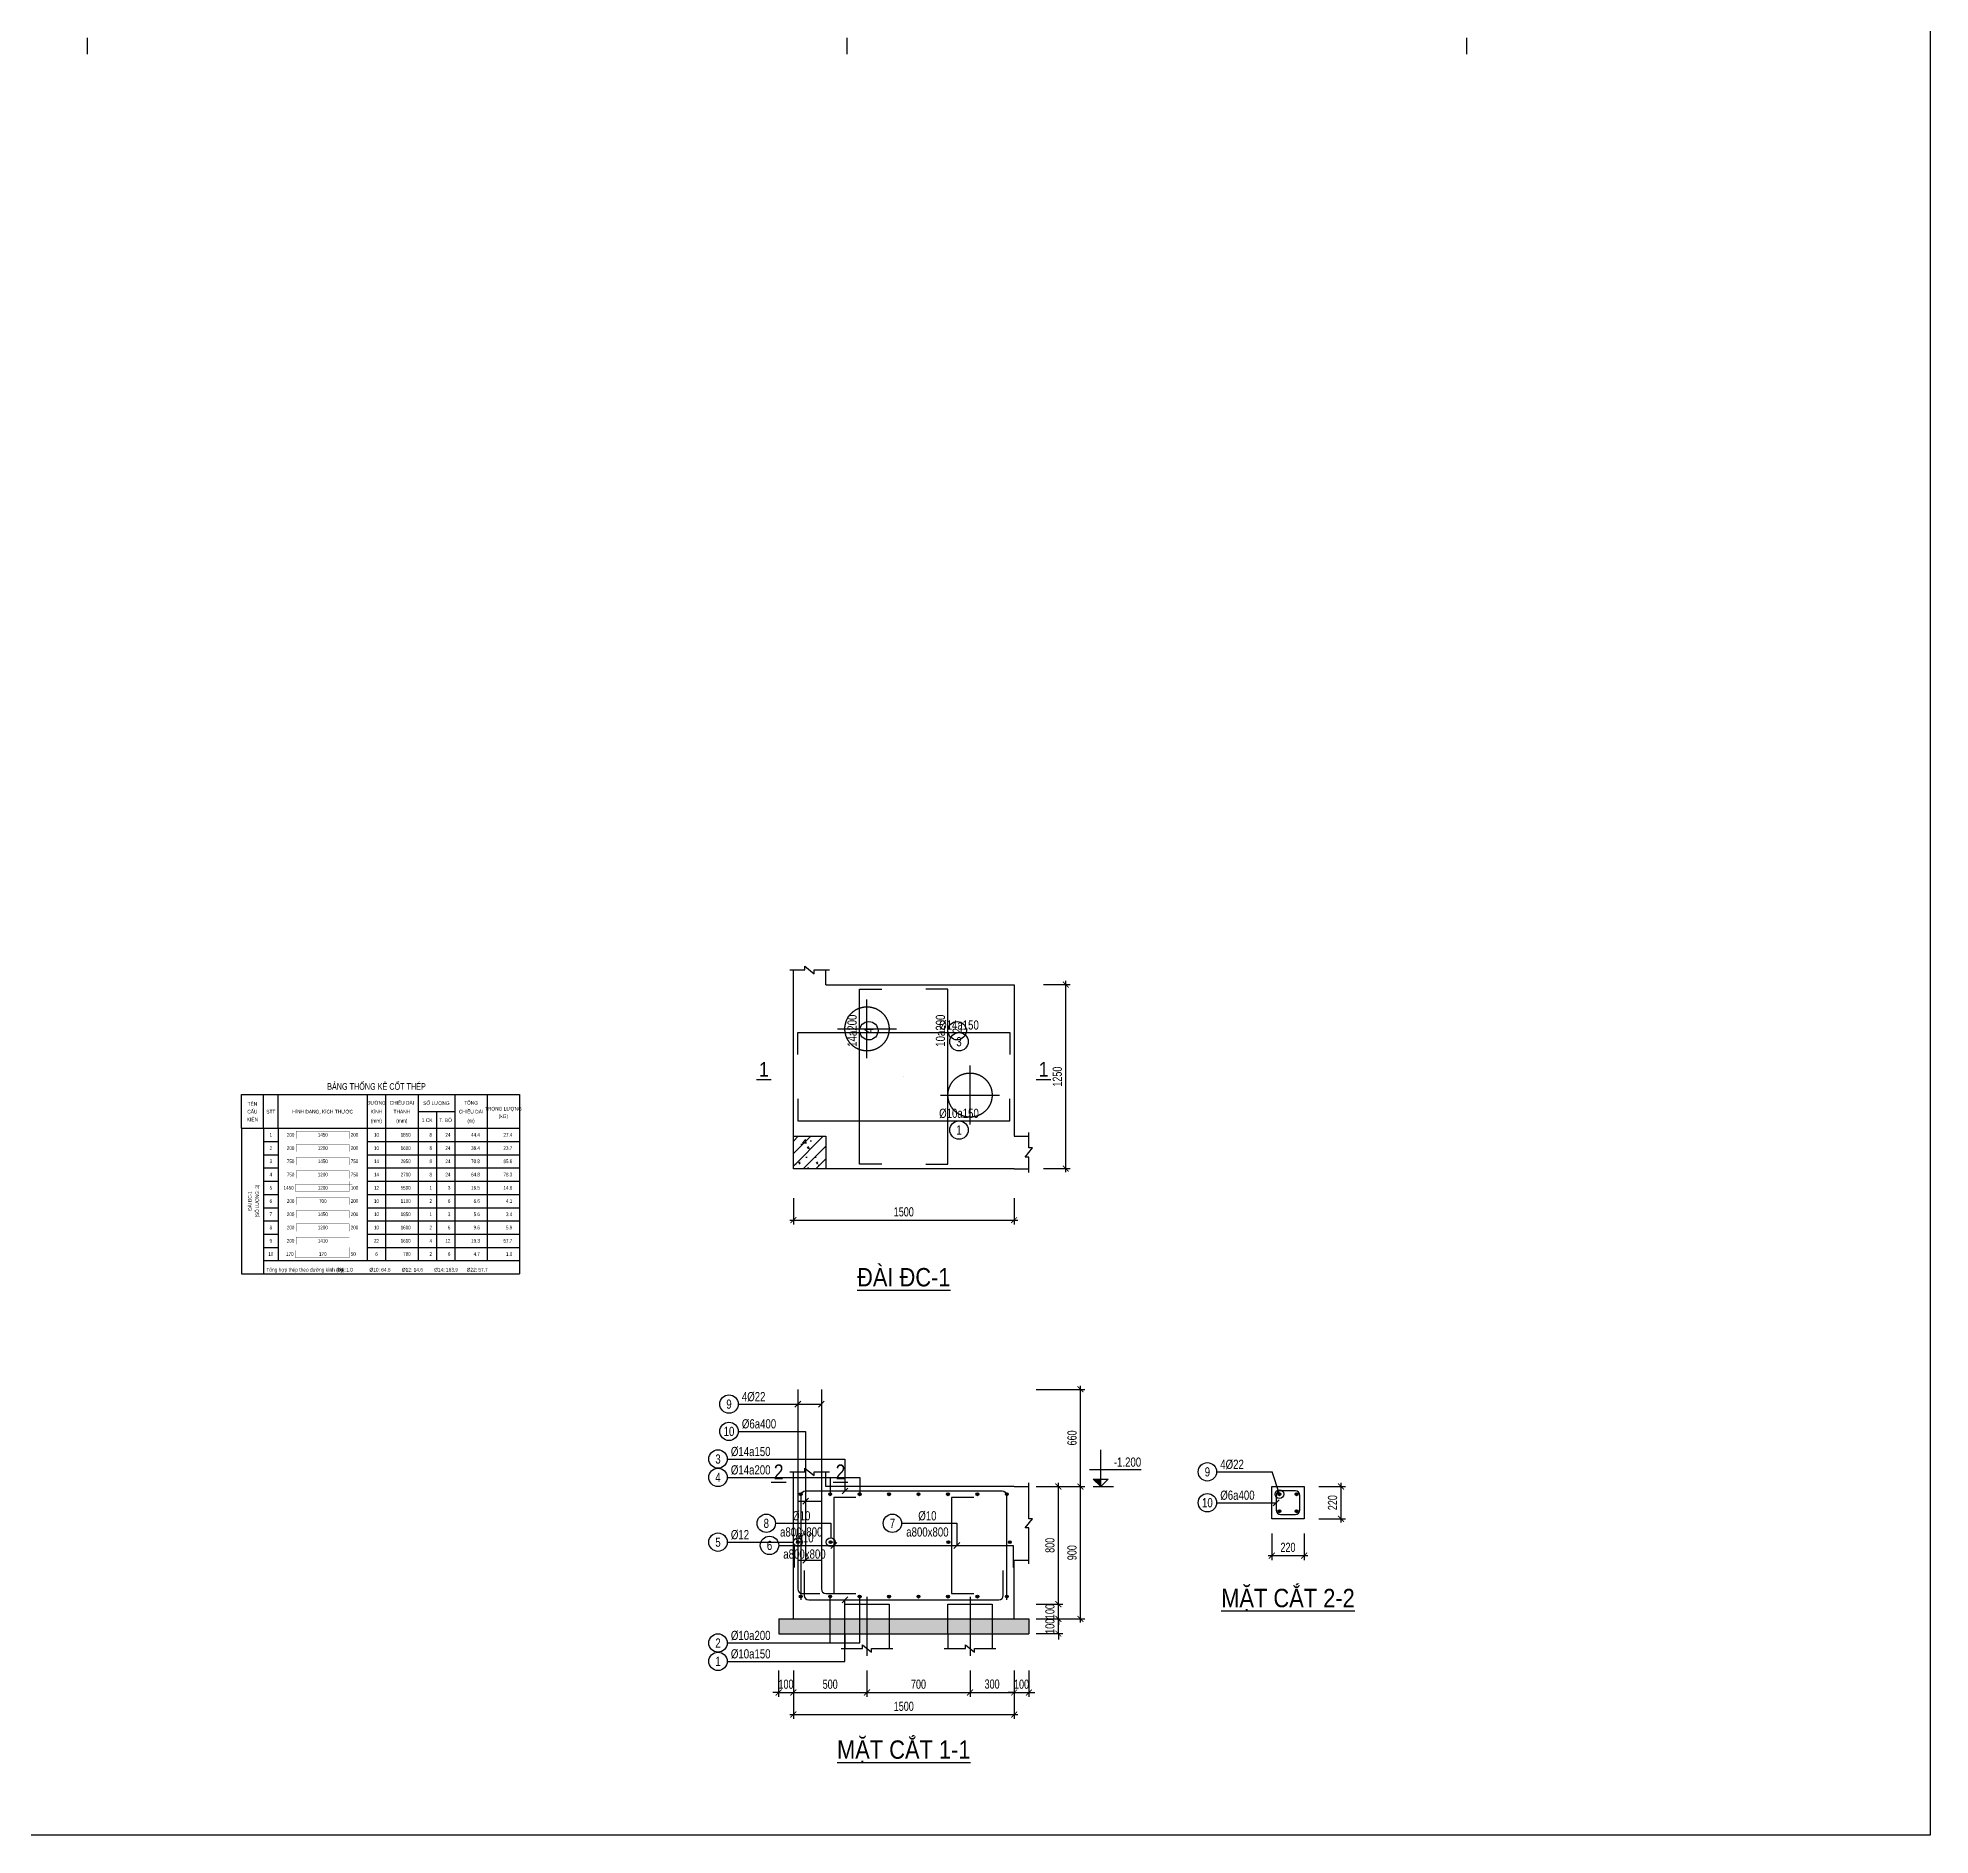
# Model space of a CAD drawing. Header units: inches. Extents: x 442278 to 842836, y -356313 to 59457.
# Drawn here: x 703473 to 716329, y -10461 to 1752 of the extents above; entities that cross this region are included whole.
import ezdxf
from ezdxf.enums import TextEntityAlignment as Align

# ---------------------------------------------------------------- set-up
doc = ezdxf.new("R2010")
doc.units = ezdxf.units.IN
doc.header["$LTSCALE"] = 250
doc.header["$MEASUREMENT"] = 0
doc.linetypes.add('CENTER', pattern=[50.8, 31.75, -6.35, 6.35, -6.35])
doc.linetypes.add('HIDDEN', pattern=[9.525, 6.35, -3.175])
for name, color, linetype in [('LA.BT', 7, 'Continuous'), ('LA.DIM', 251, 'Continuous'), ('LA.DUT', 251, 'HIDDEN'), ('LA.KHAC', 252, 'Continuous'), ('LA.TC', 3, 'Continuous'), ('LA.TD', 30, 'Continuous'), ('LA.TEXT', 60, 'Continuous'), ('LA.TRUC', 251, 'CENTER'), ('XDIT-MANH', 252, 'Continuous')]:
    doc.layers.add(name, color=color, linetype=linetype)
doc.styles.add('S.BTEXT', font='arial.ttf', dxfattribs={"width": 0.75})
doc.styles.add('S.STEXT', font='arial.ttf', dxfattribs={"width": 0.7})
doc.dimstyles.new('S.DIM25', dxfattribs={"dimtxt": 62.5, "dimasz": 40, "dimexe": 30, "dimexo": 0, "dimgap": 25, "dimtad": 1, "dimdec": 0, "dimzin": 13, "dimdsep": 46, "dimtxsty": 'S.STEXT', "dimblk": 'ARCHTICK', "dimcen": 0, "dimdle": 25, "dimclrd": 251, "dimclre": 251, "dimclrt": 60, "dimadec": 0, "dimazin": 0, "dimtfac": 1, "dimtdec": 0, "dimtix": 1, "dimtmove": 2, "dimatfit": 3, "dimfxl": 1, "dimtolj": 1, "dimtzin": 13, "dimarcsym": 0})

# ---------------------------------------------------------------- blocks, each defined once
blk = doc.blocks.new('TIEUDE.BTKD')
at = {"layer": 'LA.BT'}
for p, q in [((0, -350), (0, -120)), ((0, -120), (1890, -120)), ((150, -350), (150, -120)), ((250, -350), (250, -120)), ((855, -120), (855, -350)), ((980, -120), (980, -350)), ((1200, -120), (1200, -350)), ((1450, -120), (1450, -350)), ((1670, -120), (1670, -350)), ((1890, -120), (1890, -350)), ((1200, -236), (1450, -236)), ((1325, -236), (1325, -350)), ((0, -350), (1890, -350))]:
    blk.add_line(p, q, dxfattribs=at)
at = {"layer": 'LA.TEXT', "style": 'S.BTEXT', "width": 0.75}
blk.add_text('BẢNG THỐNG KÊ CỐT THÉP', height=45, dxfattribs=at).set_placement((918, -60), align=Align.MIDDLE)
for s, p in [('TÊN', (75, -197)), ('CẤU', (75, -250)), ('STT', (200, -250)), ('HÌNH DẠNG, KÍCH THƯỚC', (552, -250)), ('ĐƯỜNG', (917, -190)), ('KÍNH', (917, -250)), ('CHIỀU DÀI', (1090, -190)), ('THANH', (1090, -250)), ('SỐ LƯỢNG', (1325, -192)), ('CHIỀU DÀI', (1560, -250)), ('TỔNG', (1560, -190)), ('TRỌNG LƯỢNG', (1780, -230)), ('(kG)', (1780, -281)), ('KIỆN', (75, -303)), ('(mm)', (917, -312)), ('(mm)', (1090, -312)), ('1 CK', (1262, -308)), ('T. BỘ', (1387, -308)), ('(m)', (1560, -312))]:
    blk.add_text(s, height=25, dxfattribs=at).set_placement(p, align=Align.CENTER)
blk = doc.blocks.new('TH.9')
at = {"layer": 'LA.TC', "const_width": 2}
blk.add_lwpolyline([(583, 20), (583, 70), (222, 70), (222, 20)], dxfattribs=at)
at = {"layer": 'LA.TEXT', "style": 'S.STEXT', "width": 0.7}
for tag, p in [('SH', (50, 45)), ('L2', (403, 45)), ('DK', (768, 45))]:
    blk.add_attdef(tag, text='', height=25, dxfattribs=at).set_placement(p, align=Align.MIDDLE)
for tag, p in [('L1', (210, 45)), ('DAI', (1000, 45)), ('SL1', (1145, 45)), ('SLA', (1270, 45)), ('DT', (1470, 45)), ('TL', (1690, 45))]:
    blk.add_attdef(tag, text='', height=25, dxfattribs=at).set_placement(p, align=Align.MIDDLE_RIGHT)
blk.add_attdef('L3', text='', height=25, dxfattribs=at).set_placement((593, 45), align=Align.MIDDLE_LEFT)
blk = doc.blocks.new('TH.14')
at = {"layer": 'LA.TC', "const_width": 2}
blk.add_lwpolyline([(583, 90), (583, 20), (218, 20), (218, 70), (603, 70)], dxfattribs=at)
at = {"layer": 'LA.TEXT', "style": 'S.STEXT', "width": 0.7}
for tag, p in [('SH', (50, 45)), ('L2', (403, 45)), ('DK', (768, 45))]:
    blk.add_attdef(tag, text='', height=25, dxfattribs=at).set_placement(p, align=Align.MIDDLE)
for tag, p in [('L1', (205, 45)), ('DAI', (1000, 45)), ('SL1', (1145, 45)), ('SLA', (1270, 45)), ('DT', (1470, 45)), ('TL', (1690, 45))]:
    blk.add_attdef(tag, text='', height=25, dxfattribs=at).set_placement(p, align=Align.MIDDLE_RIGHT)
blk.add_attdef('M', text='', height=25, dxfattribs=at).set_placement((593, 45), align=Align.MIDDLE_LEFT)
blk = doc.blocks.new('TH.6')
at = {"layer": 'LA.TC', "const_width": 2}
blk.add_lwpolyline([(583, 70), (222, 70), (222, 20)], dxfattribs=at)
at = {"layer": 'LA.TEXT', "style": 'S.STEXT', "width": 0.7}
for tag, p in [('SH', (50, 45)), ('L2', (403, 45)), ('DK', (768, 45))]:
    blk.add_attdef(tag, text='', height=25, dxfattribs=at).set_placement(p, align=Align.MIDDLE)
for tag, p in [('L1', (210, 45)), ('DAI', (1000, 45)), ('SL1', (1145, 45)), ('SLA', (1270, 45)), ('DT', (1470, 45)), ('TL', (1690, 45))]:
    blk.add_attdef(tag, text='', height=25, dxfattribs=at).set_placement(p, align=Align.MIDDLE_RIGHT)
blk = doc.blocks.new('_ArchTick')
at = {"color": 0, "linetype": 'ByBlock', "const_width": 0.15}
blk.add_lwpolyline([(-0.5, -0.5), (0.5, 0.5)], dxfattribs=at)
blk = doc.blocks.new('*D1149')
at = {"layer": 'DEFPOINTS', "color": 0, "transparency": 16777216}
for p in [(708606, -6132), (710106, -6132), (710106, -6282)]:
    blk.add_point(p, dxfattribs=at)
at = {"layer": 'LA.DIM', "color": 251, "lineweight": -2, "transparency": 16777216}
for p, q in [((708606, -6132), (708606, -6312)), ((710106, -6132), (710106, -6312)), ((708581, -6282), (710131, -6282))]:
    blk.add_line(p, q, dxfattribs=at)
at = {"layer": 'LA.DIM', "color": 251, "lineweight": -2, "transparency": 16777216, "xscale": 40, "yscale": 40, "zscale": 40, "rotation": 180}
blk.add_blockref('_ArchTick', (708606, -6282), dxfattribs=at)
at = {"layer": 'LA.DIM', "color": 251, "lineweight": -2, "transparency": 16777216, "xscale": 40, "yscale": 40, "zscale": 40}
blk.add_blockref('_ArchTick', (710106, -6282), dxfattribs=at)
at = {"layer": 'LA.DIM', "color": 60, "transparency": 16777216, "insert": (709356, -6226), "char_height": 62.5, "attachment_point": 5, "style": 'S.STEXT'}
blk.add_mtext('\\A1;1500', dxfattribs=at)
blk = doc.blocks.new('*D1150')
at = {"layer": 'DEFPOINTS', "color": 0, "transparency": 16777216}
for p in [(710306, -4682), (710456, -4682), (710306, -5932)]:
    blk.add_point(p, dxfattribs=at)
at = {"layer": 'LA.DIM', "color": 251, "lineweight": -2, "transparency": 16777216}
for p, q in [((710306, -4682), (710486, -4682)), ((710456, -5957), (710456, -4657)), ((710306, -5932), (710486, -5932))]:
    blk.add_line(p, q, dxfattribs=at)
at = {"layer": 'LA.DIM', "color": 251, "lineweight": -2, "transparency": 16777216, "xscale": 40, "yscale": 40, "zscale": 40}
for p, rotation in [((710456, -4682), 90), ((710456, -5932), 270)]:
    blk.add_blockref('_ArchTick', p, dxfattribs=dict(at, rotation=rotation))
at = {"layer": 'LA.DIM', "color": 60, "transparency": 16777216, "insert": (710399, -5307), "char_height": 62.5, "attachment_point": 5, "rotation": 90, "style": 'S.STEXT'}
blk.add_mtext('\\A1;1250', dxfattribs=at)
blk = doc.blocks.new('BLOCK.TC')
at = {"layer": 'LA.TC'}
blk.add_hatch(color=256, dxfattribs=at).paths.add_polyline_path([(10, 0, 1), (-10, 0, 1)])
at = {"layer": 'LA.TD'}
blk.add_circle((0, 0), 10, dxfattribs=at)
blk = doc.blocks.new('*D1151')
at = {"layer": 'DEFPOINTS', "color": 0, "transparency": 16777216}
for p in [(708606, -9342), (709106, -9342), (709106, -9492)]:
    blk.add_point(p, dxfattribs=at)
at = {"layer": 'LA.DIM', "color": 251, "lineweight": -2, "transparency": 16777216}
for p, q in [((708606, -9342), (708606, -9522)), ((709106, -9342), (709106, -9522)), ((708581, -9492), (709131, -9492))]:
    blk.add_line(p, q, dxfattribs=at)
at = {"layer": 'LA.DIM', "color": 251, "lineweight": -2, "transparency": 16777216, "xscale": 40, "yscale": 40, "zscale": 40, "rotation": 180}
blk.add_blockref('_ArchTick', (708606, -9492), dxfattribs=at)
at = {"layer": 'LA.DIM', "color": 251, "lineweight": -2, "transparency": 16777216, "xscale": 40, "yscale": 40, "zscale": 40}
blk.add_blockref('_ArchTick', (709106, -9492), dxfattribs=at)
at = {"layer": 'LA.DIM', "color": 60, "transparency": 16777216, "insert": (708856, -9436), "char_height": 62.5, "attachment_point": 5, "style": 'S.STEXT'}
blk.add_mtext('\\A1;500', dxfattribs=at)
blk = doc.blocks.new('*D1152')
at = {"layer": 'DEFPOINTS', "color": 0, "transparency": 16777216}
for p in [(709106, -9342), (709806, -9342), (709806, -9492)]:
    blk.add_point(p, dxfattribs=at)
at = {"layer": 'LA.DIM', "color": 251, "lineweight": -2, "transparency": 16777216}
for p, q in [((709106, -9342), (709106, -9522)), ((709806, -9342), (709806, -9522)), ((709081, -9492), (709831, -9492))]:
    blk.add_line(p, q, dxfattribs=at)
at = {"layer": 'LA.DIM', "color": 251, "lineweight": -2, "transparency": 16777216, "xscale": 40, "yscale": 40, "zscale": 40, "rotation": 180}
blk.add_blockref('_ArchTick', (709106, -9492), dxfattribs=at)
at = {"layer": 'LA.DIM', "color": 251, "lineweight": -2, "transparency": 16777216, "xscale": 40, "yscale": 40, "zscale": 40}
blk.add_blockref('_ArchTick', (709806, -9492), dxfattribs=at)
at = {"layer": 'LA.DIM', "color": 60, "transparency": 16777216, "insert": (709456, -9436), "char_height": 62.5, "attachment_point": 5, "style": 'S.STEXT'}
blk.add_mtext('\\A1;700', dxfattribs=at)
blk = doc.blocks.new('*D1153')
at = {"layer": 'DEFPOINTS', "color": 0, "transparency": 16777216}
for p in [(709806, -9342), (710106, -9342), (710106, -9492)]:
    blk.add_point(p, dxfattribs=at)
at = {"layer": 'LA.DIM', "color": 251, "lineweight": -2, "transparency": 16777216}
for p, q in [((709806, -9342), (709806, -9522)), ((710106, -9342), (710106, -9522)), ((709781, -9492), (710131, -9492))]:
    blk.add_line(p, q, dxfattribs=at)
at = {"layer": 'LA.DIM', "color": 251, "lineweight": -2, "transparency": 16777216, "xscale": 40, "yscale": 40, "zscale": 40, "rotation": 180}
blk.add_blockref('_ArchTick', (709806, -9492), dxfattribs=at)
at = {"layer": 'LA.DIM', "color": 251, "lineweight": -2, "transparency": 16777216, "xscale": 40, "yscale": 40, "zscale": 40}
blk.add_blockref('_ArchTick', (710106, -9492), dxfattribs=at)
at = {"layer": 'LA.DIM', "color": 60, "transparency": 16777216, "insert": (709956, -9435), "char_height": 62.5, "attachment_point": 5, "style": 'S.STEXT'}
blk.add_mtext('\\A1;300', dxfattribs=at)
blk = doc.blocks.new('*D1154')
at = {"layer": 'DEFPOINTS', "color": 0, "transparency": 16777216}
for p in [(708506, -9342), (708606, -9342), (708606, -9492)]:
    blk.add_point(p, dxfattribs=at)
at = {"layer": 'LA.DIM', "color": 251, "lineweight": -2, "transparency": 16777216}
for p, q in [((708506, -9342), (708506, -9522)), ((708606, -9342), (708606, -9522)), ((708506, -9492), (708466, -9492)), ((708506, -9492), (708606, -9492)), ((708606, -9492), (708646, -9492))]:
    blk.add_line(p, q, dxfattribs=at)
at = {"layer": 'LA.DIM', "color": 251, "lineweight": -2, "transparency": 16777216, "xscale": 40, "yscale": 40, "zscale": 40}
blk.add_blockref('_ArchTick', (708506, -9492), dxfattribs=at)
at = {"layer": 'LA.DIM', "color": 251, "lineweight": -2, "transparency": 16777216, "xscale": 40, "yscale": 40, "zscale": 40, "rotation": 180}
blk.add_blockref('_ArchTick', (708606, -9492), dxfattribs=at)
at = {"layer": 'LA.DIM', "color": 60, "transparency": 16777216, "insert": (708556, -9436), "char_height": 62.5, "attachment_point": 5, "style": 'S.STEXT'}
blk.add_mtext('\\A1;100', dxfattribs=at)
blk = doc.blocks.new('*D1155')
at = {"layer": 'DEFPOINTS', "color": 0, "transparency": 16777216}
for p in [(710106, -9342), (710206, -9342), (710206, -9492)]:
    blk.add_point(p, dxfattribs=at)
at = {"layer": 'LA.DIM', "color": 251, "lineweight": -2, "transparency": 16777216}
for p, q in [((710106, -9342), (710106, -9522)), ((710206, -9342), (710206, -9522)), ((710106, -9492), (710066, -9492)), ((710106, -9492), (710206, -9492)), ((710206, -9492), (710246, -9492))]:
    blk.add_line(p, q, dxfattribs=at)
at = {"layer": 'LA.DIM', "color": 251, "lineweight": -2, "transparency": 16777216, "xscale": 40, "yscale": 40, "zscale": 40}
blk.add_blockref('_ArchTick', (710106, -9492), dxfattribs=at)
at = {"layer": 'LA.DIM', "color": 251, "lineweight": -2, "transparency": 16777216, "xscale": 40, "yscale": 40, "zscale": 40, "rotation": 180}
blk.add_blockref('_ArchTick', (710206, -9492), dxfattribs=at)
at = {"layer": 'LA.DIM', "color": 60, "transparency": 16777216, "insert": (710156, -9436), "char_height": 62.5, "attachment_point": 5, "style": 'S.STEXT'}
blk.add_mtext('\\A1;100', dxfattribs=at)
blk = doc.blocks.new('*D1156')
at = {"layer": 'DEFPOINTS', "color": 0, "transparency": 16777216}
for p in [(708606, -9342), (710106, -9342), (710106, -9642)]:
    blk.add_point(p, dxfattribs=at)
at = {"layer": 'LA.DIM', "color": 251, "lineweight": -2, "transparency": 16777216}
for p, q in [((708606, -9342), (708606, -9672)), ((710106, -9342), (710106, -9672)), ((708581, -9642), (710131, -9642))]:
    blk.add_line(p, q, dxfattribs=at)
at = {"layer": 'LA.DIM', "color": 251, "lineweight": -2, "transparency": 16777216, "xscale": 40, "yscale": 40, "zscale": 40, "rotation": 180}
blk.add_blockref('_ArchTick', (708606, -9642), dxfattribs=at)
at = {"layer": 'LA.DIM', "color": 251, "lineweight": -2, "transparency": 16777216, "xscale": 40, "yscale": 40, "zscale": 40}
blk.add_blockref('_ArchTick', (710106, -9642), dxfattribs=at)
at = {"layer": 'LA.DIM', "color": 60, "transparency": 16777216, "insert": (709356, -9586), "char_height": 62.5, "attachment_point": 5, "style": 'S.STEXT'}
blk.add_mtext('\\A1;1500', dxfattribs=at)
blk = doc.blocks.new('*D1157')
at = {"layer": 'DEFPOINTS', "color": 0, "transparency": 16777216}
for p in [(710256, -8992), (710406, -8992), (710256, -9092)]:
    blk.add_point(p, dxfattribs=at)
at = {"layer": 'LA.DIM', "color": 251, "lineweight": -2, "transparency": 16777216}
for p, q in [((710256, -8992), (710436, -8992)), ((710406, -8992), (710406, -8952)), ((710406, -9092), (710406, -8992)), ((710256, -9092), (710436, -9092)), ((710406, -9092), (710406, -9132))]:
    blk.add_line(p, q, dxfattribs=at)
at = {"layer": 'LA.DIM', "color": 251, "lineweight": -2, "transparency": 16777216, "xscale": 40, "yscale": 40, "zscale": 40}
for p, rotation in [((710406, -8992), 270), ((710406, -9092), 90)]:
    blk.add_blockref('_ArchTick', p, dxfattribs=dict(at, rotation=rotation))
at = {"layer": 'LA.DIM', "color": 60, "transparency": 16777216, "insert": (710349, -9042), "char_height": 62.5, "attachment_point": 5, "rotation": 90, "style": 'S.STEXT'}
blk.add_mtext('\\A1;100', dxfattribs=at)
blk = doc.blocks.new('*D1158')
at = {"layer": 'DEFPOINTS', "color": 0, "transparency": 16777216}
for p in [(710256, -8892), (710256, -8992), (710406, -8892)]:
    blk.add_point(p, dxfattribs=at)
at = {"layer": 'LA.DIM', "color": 251, "lineweight": -2, "transparency": 16777216}
for p, q in [((710406, -8892), (710406, -8852)), ((710256, -8892), (710436, -8892)), ((710256, -8992), (710436, -8992)), ((710406, -8992), (710406, -8892)), ((710406, -8992), (710406, -9032))]:
    blk.add_line(p, q, dxfattribs=at)
at = {"layer": 'LA.DIM', "color": 251, "lineweight": -2, "transparency": 16777216, "xscale": 40, "yscale": 40, "zscale": 40}
for p, rotation in [((710406, -8892), 270), ((710406, -8992), 90)]:
    blk.add_blockref('_ArchTick', p, dxfattribs=dict(at, rotation=rotation))
at = {"layer": 'LA.DIM', "color": 60, "transparency": 16777216, "insert": (710349, -8942), "char_height": 62.5, "attachment_point": 5, "rotation": 90, "style": 'S.STEXT'}
blk.add_mtext('\\A1;100', dxfattribs=at)
blk = doc.blocks.new('*D1159')
at = {"layer": 'DEFPOINTS', "color": 0, "transparency": 16777216}
for p in [(710256, -8092), (710406, -8092), (710256, -8892)]:
    blk.add_point(p, dxfattribs=at)
at = {"layer": 'LA.DIM', "color": 251, "lineweight": -2, "transparency": 16777216}
for p, q in [((710256, -8092), (710436, -8092)), ((710406, -8917), (710406, -8067)), ((710256, -8892), (710436, -8892))]:
    blk.add_line(p, q, dxfattribs=at)
at = {"layer": 'LA.DIM', "color": 251, "lineweight": -2, "transparency": 16777216, "xscale": 40, "yscale": 40, "zscale": 40}
for p, rotation in [((710406, -8092), 90), ((710406, -8892), 270)]:
    blk.add_blockref('_ArchTick', p, dxfattribs=dict(at, rotation=rotation))
at = {"layer": 'LA.DIM', "color": 60, "transparency": 16777216, "insert": (710349, -8492), "char_height": 62.5, "attachment_point": 5, "rotation": 90, "style": 'S.STEXT'}
blk.add_mtext('\\A1;800', dxfattribs=at)
blk = doc.blocks.new('*D1160')
at = {"layer": 'DEFPOINTS', "color": 0, "transparency": 16777216}
for p in [(710256, -8092), (710556, -8092), (710256, -8992)]:
    blk.add_point(p, dxfattribs=at)
at = {"layer": 'LA.DIM', "color": 251, "lineweight": -2, "transparency": 16777216}
for p, q in [((710256, -8092), (710586, -8092)), ((710556, -9017), (710556, -8067)), ((710256, -8992), (710586, -8992))]:
    blk.add_line(p, q, dxfattribs=at)
at = {"layer": 'LA.DIM', "color": 251, "lineweight": -2, "transparency": 16777216, "xscale": 40, "yscale": 40, "zscale": 40}
for p, rotation in [((710556, -8092), 90), ((710556, -8992), 270)]:
    blk.add_blockref('_ArchTick', p, dxfattribs=dict(at, rotation=rotation))
at = {"layer": 'LA.DIM', "color": 60, "transparency": 16777216, "insert": (710499, -8542), "char_height": 62.5, "attachment_point": 5, "rotation": 90, "style": 'S.STEXT'}
blk.add_mtext('\\A1;900', dxfattribs=at)
blk = doc.blocks.new('*D1161')
at = {"layer": 'DEFPOINTS', "color": 0, "transparency": 16777216}
for p in [(710256, -7432), (710556, -7432), (710256, -8092)]:
    blk.add_point(p, dxfattribs=at)
at = {"layer": 'LA.DIM', "color": 251, "lineweight": -2, "transparency": 16777216}
for p, q in [((710256, -7432), (710586, -7432)), ((710556, -8117), (710556, -7407)), ((710256, -8092), (710586, -8092))]:
    blk.add_line(p, q, dxfattribs=at)
at = {"layer": 'LA.DIM', "color": 251, "lineweight": -2, "transparency": 16777216, "xscale": 40, "yscale": 40, "zscale": 40}
for p, rotation in [((710556, -7432), 90), ((710556, -8092), 270)]:
    blk.add_blockref('_ArchTick', p, dxfattribs=dict(at, rotation=rotation))
at = {"layer": 'LA.DIM', "color": 60, "transparency": 16777216, "insert": (710499, -7762), "char_height": 62.5, "attachment_point": 5, "rotation": 90, "style": 'S.STEXT'}
blk.add_mtext('\\A1;660', dxfattribs=at)
blk = doc.blocks.new('BLOCK.COS')
at = {"layer": 'LA.KHAC'}
blk.add_hatch(color=256, dxfattribs=at).paths.add_polyline_path([(37.5, 50), (87.5, 0), (87.5, 50)])
at = {"layer": 'LA.KHAC', "color": 5}
for p, q in [((37.5, 50), (137.5, 50)), ((87.5, 0), (37.5, 50)), ((37.5, 0), (175, 0)), ((87.5, 0), (87.5, 50)), ((87.5, 0), (137.5, 50))]:
    blk.add_line(p, q, dxfattribs=at)
blk = doc.blocks.new('*D1162')
at = {"layer": 'DEFPOINTS', "color": 0, "transparency": 16777216}
for p in [(711856, -8412), (712076, -8412), (712076, -8562)]:
    blk.add_point(p, dxfattribs=at)
at = {"layer": 'LA.DIM', "color": 251, "lineweight": -2, "transparency": 16777216}
for p, q in [((711856, -8412), (711856, -8592)), ((712076, -8412), (712076, -8592)), ((711831, -8562), (712101, -8562))]:
    blk.add_line(p, q, dxfattribs=at)
at = {"layer": 'LA.DIM', "color": 251, "lineweight": -2, "transparency": 16777216, "xscale": 40, "yscale": 40, "zscale": 40, "rotation": 180}
blk.add_blockref('_ArchTick', (711856, -8562), dxfattribs=at)
at = {"layer": 'LA.DIM', "color": 251, "lineweight": -2, "transparency": 16777216, "xscale": 40, "yscale": 40, "zscale": 40}
blk.add_blockref('_ArchTick', (712076, -8562), dxfattribs=at)
at = {"layer": 'LA.DIM', "color": 60, "transparency": 16777216, "insert": (711966, -8506), "char_height": 62.5, "attachment_point": 5, "style": 'S.STEXT'}
blk.add_mtext('\\A1;220', dxfattribs=at)
blk = doc.blocks.new('*D1163')
at = {"layer": 'DEFPOINTS', "color": 0, "transparency": 16777216}
for p in [(712176, -8092), (712176, -8312), (712326, -8312)]:
    blk.add_point(p, dxfattribs=at)
at = {"layer": 'LA.DIM', "color": 251, "lineweight": -2, "transparency": 16777216}
for p, q in [((712176, -8092), (712356, -8092)), ((712326, -8067), (712326, -8337)), ((712176, -8312), (712356, -8312))]:
    blk.add_line(p, q, dxfattribs=at)
at = {"layer": 'LA.DIM', "color": 251, "lineweight": -2, "transparency": 16777216, "xscale": 40, "yscale": 40, "zscale": 40}
for p, rotation in [((712326, -8092), 90), ((712326, -8312), 270)]:
    blk.add_blockref('_ArchTick', p, dxfattribs=dict(at, rotation=rotation))
at = {"layer": 'LA.DIM', "color": 60, "transparency": 16777216, "insert": (712269, -8202), "char_height": 62.5, "attachment_point": 5, "rotation": 90, "style": 'S.STEXT'}
blk.add_mtext('\\A1;220', dxfattribs=at)

msp = doc.modelspace()

# ---------------------------------------------------------------- hatches: boundary and pattern name
at = {"layer": 'LA.KHAC'}
h = msp.add_hatch(dxfattribs=at)
h.set_pattern_fill('HATCH', color=256, scale=40, style=0, pattern_type=2)
h.set_pattern_definition([(0, (-806835.54, -183397.33), (0, 207.846097), [5, -115]), (0, (-806835.54, -183388.67), (0, 207.846097), [5, -115]), (120, (-806835.54, -183397.33), (-180, -103.923048), [5, -115]), (120, (-806828.04, -183393), (-180, -103.923048), [5, -115]), (0, (-806775.54, -183293.4), (0, 207.846097), [5, -115]), (0, (-806775.54, -183284.75), (0, 207.846097), [5, -115]), (120, (-806775.54, -183293.4), (-180, -103.923048), [5, -115]), (120, (-806768.04, -183289.08), (-180, -103.923048), [5, -115]), (60, (-806830.54, -183397.33), (-180, 103.923048), [5, -115]), (60, (-806838.04, -183393), (-180, 103.923048), [5, -115]), (60, (-806770.54, -183501.25), (-180, 103.923048), [5, -115]), (60, (-806778.04, -183496.92), (-180, 103.923048), [5, -115]), (45, (-806835.54, -183397.33), (-42.4264069, 42.4264069), []), (50, (-806835.54, -183397.33), (286.904073, -25.100854), [30, -330]), (355, (-806835.54, -183397.33), (-55.500533, 300.876853), [24, -264]), (100.4514, (-806811.63, -183399.42), (231.403753, 275.775817), [25.496076, -280.456845]), (46.1842, (-806835.54, -183317.33), (426.89642, -66.207606), [45, -495]), (96.6356, (-806799.97, -183322.85), (373.86508, 389.64715), [38.24412, -420.6852]), (351.1842, (-806835.54, -183317.33), (373.86478, 389.64744), [36, -396]), (21, (-806795.54, -183337.33), (238.76282, -161.047556), [30, -330]), (326, (-806795.54, -183337.33), (97.32613, 290.06002), [24, -264]), (71.4514, (-806775.64, -183350.75), (336.08905, 129.0122), [25.496076, -280.456845]), (37.5, (-806835.54, -183397.33), (4.863942, 133.1575415), [0, -260.8, 0, -268, 0, -265]), (7.5, (-806835.54, -183397.33), (105.227815, 157.764685), [0, -152.8, 0, -254.8, 0, -101]), (327.5, (-806924.74, -183397.33), (213.5289745, -9.021949), [0, -100, 0, -312, 0, -414]), (317.5, (-806964.74, -183397.33), (233.274468, 40.041993), [0, -130, 0, -207.2, 0, -294])])
h.paths.add_polyline_path([(708606.11, -5932.43), (708826.11, -5932.43), (708826.11, -5712.43), (708606.11, -5712.43)], flags=16)
h = msp.add_hatch(dxfattribs=at)
h.set_pattern_fill('AR-CONC', color=256, scale=10, style=0)
h.set_pattern_definition([(50, (-806835.54, -183397.33), (71.7260183, -6.2752135), [7.5, -82.5]), (355, (-806835.54, -183397.33), (-13.8751334, 75.2192134), [6, -66]), (100.4514445, (-806829.564, -183397.854), (57.8508847, 68.943999), [6.3740192, -70.1142112]), (46.1842, (-806835.54, -183377.33), (106.724133, -16.551928), [11.25, -123.75]), (96.6356355, (-806826.65, -183378.71), (93.4661946, 97.41186), [9.561034, -105.171376]), (351.184164, (-806835.54, -183377.33), (93.4661945, 97.41186), [9, -99]), (21, (-806825.54, -183382.33), (59.6907052, -40.261889), [7.5, -82.5]), (326, (-806825.54, -183382.33), (24.3315332, 72.5150045), [6, -66]), (71.451445, (-806820.57, -183385.69), (84.0222377, 32.2531153), [6.374019, -70.1142112]), (37.5, (-806835.54, -183397.332), (1.21598553, 33.2893854), [0, -65.2, 0, -67, 0, -66.25]), (7.5, (-806835.54, -183397.33), (26.30695374, 39.4411712), [0, -38.2, 0, -63.7, 0, -25.25]), (327.5, (-806857.84, -183397.332), (53.3822436, -2.25548717), [0, -25, 0, -78, 0, -103.5]), (317.5, (-806867.84, -183397.33), (58.318617, 10.0104982), [0, -32.5, 0, -51.8, 0, -73.5])])
h.paths.add_polyline_path([(708506.11, -8992.43), (710206.11, -8992.43), (710206.11, -9092.43), (708506.11, -9092.43)])

# ---------------------------------------------------------------- linework, layer by layer
at = {"layer": 'LA.BT'}
for p, q in [((708606.11, -4682.43), (708606.11, -4582.43)), ((708826.11, -4682.43), (708826.11, -4582.43)), ((708606.11, -5932.43), (708606.11, -4682.43)), ((708826.11, -4682.43), (710106.11, -4682.43)), ((710106.11, -4682.43), (710106.11, -5712.43)), ((704856.11, -5657.43), (704856.11, -6647.43)), ((705006.11, -5657.43), (705006.11, -6647.43)), ((705006.11, -5747.43), (705106.11, -5747.43)), ((705106.11, -5657.43), (705106.11, -6557.43)), ((705711.11, -5657.43), (705711.11, -6557.43)), ((705711.11, -5747.43), (706746.11, -5747.43)), ((705836.11, -5657.43), (705836.11, -6557.43)), ((706056.11, -5657.43), (706056.11, -6557.43)), ((706181.11, -5657.43), (706181.11, -6557.43)), ((706306.11, -5657.43), (706306.11, -6557.43)), ((706526.11, -5657.43), (706526.11, -6557.43)), ((706746.11, -5657.43), (706746.11, -6647.43)), ((710106.11, -5712.43), (710206.11, -5712.43)), ((705006.11, -5837.43), (705106.11, -5837.43)), ((705711.11, -5837.43), (706746.11, -5837.43)), ((705006.11, -5927.43), (705106.11, -5927.43)), ((705006.11, -6017.43), (705106.11, -6017.43)), ((705711.11, -5927.43), (706746.11, -5927.43)), ((705711.11, -6017.43), (706746.11, -6017.43)), ((710106.11, -5932.43), (708606.11, -5932.43)), ((710106.11, -5932.43), (710206.11, -5932.43)), ((705006.11, -6107.43), (705106.11, -6107.43)), ((705711.11, -6107.43), (706746.11, -6107.43)), ((705006.11, -6197.43), (705106.11, -6197.43)), ((705006.11, -6287.43), (705106.11, -6287.43)), ((705711.11, -6197.43), (706746.11, -6197.43)), ((705711.11, -6287.43), (706746.11, -6287.43)), ((705006.11, -6377.43), (705106.11, -6377.43)), ((705711.11, -6377.43), (706746.11, -6377.43)), ((705006.11, -6467.43), (705106.11, -6467.43)), ((705711.11, -6467.43), (706746.11, -6467.43)), ((704856.11, -6647.43), (706746.11, -6647.43)), ((705006.11, -6557.43), (706746.11, -6557.43)), ((708606.11, -8092.43), (708606.11, -7992.43)), ((708606.11, -8992.43), (708606.11, -8092.43)), ((708826.11, -8092.43), (708826.11, -7992.43)), ((710106.11, -8092.43), (708826.11, -8092.43)), ((710106.11, -8092.43), (710206.11, -8092.43)), ((710106.11, -8992.43), (710106.11, -8592.43)), ((710106.11, -8592.43), (710206.11, -8592.43)), ((708506.11, -8992.43), (710206.11, -8992.43)), ((708506.11, -8992.43), (708506.11, -9092.43)), ((710206.11, -8992.43), (710206.11, -9092.43)), ((708506.11, -9092.43), (710206.11, -9092.43)), ((708956.11, -9092.43), (708956.11, -9192.43)), ((709256.11, -9092.43), (709256.11, -9192.43)), ((709656.11, -9092.43), (709656.11, -9192.43)), ((709956.11, -9092.43), (709956.11, -9192.43))]:
    msp.add_line(p, q, dxfattribs=at)
at = {"layer": 'LA.BT', "color": 251}
for points in [[(708581.11, -4582.43), (708684.86, -4582.43), (708684.86, -4557.43), (708747.36, -4607.43), (708747.36, -4582.43), (708851.11, -4582.43)], [(710206.11, -5957.43), (710206.11, -5853.68), (710181.11, -5853.68), (710231.11, -5791.18), (710206.11, -5791.18), (710206.11, -5687.43)], [(708581.11, -7992.43), (708684.86, -7992.43), (708684.86, -7967.43), (708747.36, -8017.43), (708747.36, -7992.43), (708851.11, -7992.43)], [(710206.11, -8617.43), (710206.11, -8373.68), (710181.11, -8373.68), (710231.11, -8311.18), (710206.11, -8311.18), (710206.11, -8067.43)], [(708931.11, -9192.43), (709074.86, -9192.43), (709074.86, -9167.43), (709137.36, -9217.43), (709137.36, -9192.43), (709281.11, -9192.43)], [(709631.11, -9192.43), (709774.86, -9192.43), (709774.86, -9167.43), (709837.36, -9217.43), (709837.36, -9192.43), (709981.11, -9192.43)]]:
    msp.add_lwpolyline(points, dxfattribs=at)
at = {"layer": 'LA.BT'}
for points in [[(708606.11, -5932.43), (708606.11, -5712.43), (708826.11, -5712.43), (708826.11, -5932.43), (708606.11, -5932.43)], [(711856.11, -8092.43), (712076.11, -8092.43), (712076.11, -8312.43), (711856.11, -8312.43), (711856.11, -8092.43)]]:
    msp.add_lwpolyline(points, dxfattribs=at)
at = {"layer": 'LA.DUT'}
for points in [[(708956.11, -9092.43), (708956.11, -8892.43), (709256.11, -8892.43), (709256.11, -9092.43)], [(709656.11, -9092.43), (709656.11, -8892.43), (709956.11, -8892.43), (709956.11, -9092.43)]]:
    msp.add_lwpolyline(points, dxfattribs=at)
for centre in [(709106.11, -4982.43), (709806.11, -5432.43)]:
    msp.add_circle(centre, 150, dxfattribs=at)
at = {"layer": 'LA.KHAC'}
for p, q in [((708231.11, -7532.43), (708796.11, -7532.43)), ((708231.11, -7717.43), (708689.45, -7717.43)), ((708689.45, -7717.43), (708689.45, -8592.43)), ((708156.46, -7905.33), (708956.46, -7905.33)), ((708956.46, -7905.33), (708956.46, -8122.43)), ((710693.61, -8092.43), (710693.61, -7842.43)), ((708156.46, -8030.33), (709056.46, -8030.33)), ((708856.46, -8030.33), (708856.46, -8144.43)), ((709056.46, -8030.33), (709056.46, -8144.43)), ((710618.61, -7977.43), (710968.61, -7977.43)), ((711481.11, -7992.43), (711858.11, -7992.43)), ((711908.11, -8144.43), (711858.11, -7992.43)), ((711481.11, -8202.43), (711886.11, -8202.43)), ((708484.46, -8342.33), (708859.46, -8342.33)), ((708859.46, -8342.33), (708859.46, -8440.33)), ((709341.46, -8342.33), (709716.46, -8342.33)), ((709716.46, -8342.33), (709716.46, -8492.33)), ((708156.46, -8470.33), (708606.46, -8470.33)), ((708506.46, -8492.33), (708881.46, -8492.33)), ((708856.46, -9155.33), (708856.46, -8840.43)), ((708956.46, -9280.33), (708956.46, -8862.43)), ((709056.46, -9155.33), (709056.46, -8840.43)), ((708156.46, -9155.33), (709056.46, -9155.33)), ((708156.46, -9280.33), (708956.46, -9280.33))]:
    msp.add_line(p, q, dxfattribs=at)
at = {"layer": 'LA.KHAC', "color": 3}
for p, q in [((708616.11, -7552.43), (708656.11, -7512.43)), ((708776.11, -7552.43), (708816.11, -7512.43)), ((708669.45, -8212.43), (708709.45, -8172.43)), ((708936.46, -8142.43), (708976.46, -8102.43)), ((711866.11, -8222.43), (711906.11, -8182.43)), ((708861.46, -8512.33), (708901.46, -8472.33)), ((709696.46, -8512.33), (709736.46, -8472.33)), ((708669.45, -8612.43), (708709.45, -8572.43)), ((708936.46, -8882.43), (708976.46, -8842.43))]:
    msp.add_line(p, q, dxfattribs=at)
at = {"layer": 'LA.KHAC', "color": 251}
for centre in [(709118.61, -4994.93), (709718.61, -4994.93), (709731.11, -5069.93), (709731.11, -5669.93), (708168.61, -7532.43), (708168.61, -7717.43), (708093.96, -7905.33), (708093.96, -8030.33), (711418.61, -7992.43), (711418.61, -8202.43), (708421.96, -8342.33), (709278.96, -8342.33), (708093.96, -8470.33), (708443.96, -8492.33), (708093.96, -9155.33), (708093.96, -9280.33)]:
    msp.add_circle(centre, 62.5, dxfattribs=at)
at = {"layer": 'LA.KHAC'}
for centre in [(711908.11, -8144.43), (708636.46, -8470.33), (708859.46, -8470.33)]:
    msp.add_circle(centre, 30, dxfattribs=at)
at = {"layer": 'LA.TC'}
for p, q in [((708636.11, -8192.43), (708796.11, -8192.43)), ((708636.11, -8592.43), (708796.11, -8592.43))]:
    msp.add_line(p, q, dxfattribs=at)
for points in [[(709506.11, -5902.43), (709656.11, -5902.43), (709656.11, -4712.43), (709506.11, -4712.43)], [(708636.11, -5457.43), (708636.11, -5607.43), (710076.11, -5607.43), (710076.11, -5457.43)], [(709031.11, -8166.33), (708881.11, -8166.33), (708881.11, -8818.33), (709031.11, -8818.33)], [(709831.11, -8166.33), (709681.11, -8166.33), (709681.11, -8818.33), (709831.11, -8818.33)], [(708614.11, -8642.43), (708614.11, -8492.43), (710098.11, -8492.43), (710098.11, -8642.43)]]:
    msp.add_lwpolyline(points, dxfattribs=at)
for points in [[(708636.11, -7432.43), (708636.11, -8788.43, 0.41421356), (708666.11, -8818.43), (708786.11, -8818.43)], [(708796.11, -7432.43), (708796.11, -8788.43, 0.41421356), (708826.11, -8818.43), (708946.11, -8818.43)], [(708658.11, -8862.43), (708658.11, -8152.43, -0.41421356), (708688.11, -8122.43), (710024.11, -8122.43, -0.41421356), (710054.11, -8152.43), (710054.11, -8862.43)], [(711886.11, -8252.43, 0.41421356), (711916.11, -8282.43), (712016.11, -8282.43, 0.41421356), (712046.11, -8252.43), (712046.11, -8152.43, 0.41421356), (712016.11, -8122.43), (711916.11, -8122.43, 0.41421356), (711886.11, -8152.43), (711886.11, -8252.43)], [(708680.11, -8662.43), (708680.11, -8832.43, 0.41421356), (708710.11, -8862.43), (710002.11, -8862.43, 0.41421356), (710032.11, -8832.43), (710032.11, -8662.43)]]:
    msp.add_lwpolyline(points, format="xyb", dxfattribs=at)
at = {"layer": 'LA.TD'}
for points in [[(709206.11, -5902.43), (709056.11, -5902.43), (709056.11, -4712.43), (709206.11, -4712.43)], [(708636.11, -5157.43), (708636.11, -5007.43), (710076.11, -5007.43), (710076.11, -5157.43)]]:
    msp.add_lwpolyline(points, dxfattribs=at)
at = {"layer": 'LA.TEXT', "color": 4}
for p, q in [((708356.11, -5327.43), (708456.11, -5327.43)), ((710256.11, -5327.43), (710356.11, -5327.43)), ((708456.11, -8062.43), (708556.11, -8062.43)), ((708876.11, -8062.43), (708976.11, -8062.43))]:
    msp.add_line(p, q, dxfattribs=at)
at = {"layer": 'LA.TRUC'}
for p, q in [((709106.11, -5182.43), (709106.11, -4782.43)), ((708906.11, -4982.43), (709306.11, -4982.43)), ((709806.11, -5632.43), (709806.11, -5232.43)), ((709606.11, -5432.43), (710006.11, -5432.43)), ((709106.11, -8842.43), (709106.11, -9242.43)), ((709806.11, -8842.43), (709806.11, -9242.43))]:
    msp.add_line(p, q, dxfattribs=at)
at = {"layer": 'XDIT-MANH', "linetype": 'Continuous'}
for p, q in [((703810.75, 1639.83), (703810.75, 1751.78)), ((708970.75, 1639.83), (708970.75, 1751.78)), ((713180.75, 1639.83), (713180.75, 1751.78))]:
    msp.add_line(p, q, dxfattribs=at)
at = {"layer": 'XDIT-MANH'}
msp.add_line((709356.11, -5307.43), (709357.11, -5307.43), dxfattribs=at)
msp.add_lwpolyline([(690618.37, 15709.47), (716328.54, 15709.47), (716328.54, -10461.36), (690618.37, -10461.36)], close=True, dxfattribs=at)

# ---------------------------------------------------------------- block references
at = {"layer": 'LA.BT'}
msp.add_blockref('TIEUDE.BTKD', (704856.11, -5307.43), dxfattribs=at)
at = {"layer": 'LA.KHAC'}
msp.add_blockref('BLOCK.COS', (710606.11, -8092.43), dxfattribs=at)
at = {"layer": 'LA.TC'}
for p in [(708656.11, -8144.43), (708856.11, -8144.43), (709056.11, -8144.43), (709256.11, -8144.43), (709456.11, -8144.43), (709656.11, -8144.43), (709856.11, -8144.43), (710056.11, -8144.43), (711908.11, -8144.43), (712024.11, -8144.43), (711908.11, -8260.43), (712024.11, -8260.43), (708636.46, -8470.33), (708859.11, -8470.43), (709659.11, -8470.43), (710076.46, -8470.33), (708656.11, -8840.43), (708856.11, -8840.43), (709056.11, -8840.43), (709256.11, -8840.43), (709456.11, -8840.43), (709656.11, -8840.43), (709856.11, -8840.43), (710056.11, -8840.43)]:
    msp.add_blockref('BLOCK.TC', p, dxfattribs=at)
at = {"layer": 'LA.TEXT'}
for name, p, values in [('TH.9', (705006.11, -5837.43), {'SH': '2', 'L1': '200', 'L2': '1200', 'L3': '200', 'DK': '10', 'DAI': '1600', 'SL1': '8', 'SLA': '24', 'DT': '38.4', 'TL': '23.7'}), ('TH.9', (705006.11, -5747.43), {'SH': '1', 'L1': '200', 'L2': '1450', 'L3': '200', 'DK': '10', 'DAI': '1850', 'SL1': '8', 'SLA': '24', 'DT': '44.4', 'TL': '27.4'}), ('TH.9', (705006.11, -5927.43), {'SH': '3', 'L1': '750', 'L2': '1450', 'L3': '750', 'DK': '14', 'DAI': '2950', 'SL1': '8', 'SLA': '24', 'DT': '70.8', 'TL': '85.6'}), ('TH.9', (705006.11, -6017.43), {'SH': '4', 'L1': '750', 'L2': '1200', 'L3': '750', 'DK': '14', 'DAI': '2700', 'SL1': '8', 'SLA': '24', 'DT': '64.8', 'TL': '78.3'}), ('TH.14', (705006.11, -6107.43), {'TL': '14.6', 'DT': '16.5', 'SLA': '3', 'SL1': '1', 'DAI': '5500', 'DK': '12', 'M': '100', 'L2': '1200', 'L1': '1450', 'SH': '5'}), ('TH.9', (705006.11, -6197.43), {'SH': '6', 'L1': '200', 'L2': '700', 'L3': '200', 'DK': '10', 'DAI': '1100', 'SL1': '2', 'SLA': '6', 'DT': '6.6', 'TL': '4.1'}), ('TH.9', (705006.11, -6287.43), {'SH': '7', 'L1': '200', 'L2': '1450', 'L3': '200', 'DK': '10', 'DAI': '1850', 'SL1': '1', 'SLA': '3', 'DT': '5.6', 'TL': '3.4'}), ('TH.9', (705006.11, -6377.43), {'SH': '8', 'L1': '200', 'L2': '1200', 'L3': '200', 'DK': '10', 'DAI': '1600', 'SL1': '2', 'SLA': '6', 'DT': '9.6', 'TL': '5.9'}), ('TH.6', (705006.11, -6467.43), {'L1': '200', 'L2': '1410', 'SH': '9', 'DAI': '1610', 'DK': '22', 'SL1': '4', 'SLA': '12', 'TL': '57.7', 'DT': '19.3'}), ('TH.14', (705006.11, -6557.43), {'TL': '1.0', 'DT': '4.7', 'SLA': '6', 'SL1': '2', 'DAI': '780', 'DK': '6', 'M': '50', 'L2': '170', 'L1': '170', 'SH': '10'})]:
    msp.add_blockref(name, p, dxfattribs=at).add_auto_attribs(values)

# ---------------------------------------------------------------- texts
at = {"layer": 'LA.TEXT', "style": 'S.STEXT'}
for s, height, width, p in [('14a200', 62.5, 0.75, (709036.11, -4994.93)), ('10a200', 62.5, 0.75, (709636.11, -4994.93)), ('ĐÀI ĐC-1', 25, 0.7, (704926.11, -6152.43))]:
    msp.add_text(s, height=height, rotation=90, dxfattribs=dict(at, width=width)).set_placement(p, align=Align.CENTER)
at = {"layer": 'LA.TEXT', "style": 'S.STEXT', "width": 0.75}
for s, p in [('4', (709118.61, -4994.93)), ('2', (709718.61, -4994.93))]:
    msp.add_text(s, height=62.5, rotation=90, dxfattribs=at).set_placement(p, align=Align.MIDDLE_CENTER)
for s, p in [('%%c14a150', (709731.11, -4987.43)), ('%%c10a150', (709731.11, -5587.43)), ('%%c10', (708659.46, -8322.33)), ('%%c10', (709516.46, -8322.33)), ('a800x800', (708659.46, -8432.33)), ('%%c10', (708681.46, -8472.33)), ('a800x800', (709516.46, -8432.33)), ('a800x800', (708681.46, -8582.33))]:
    msp.add_text(s, height=62.5, dxfattribs=at).set_placement(p, align=Align.CENTER)
for s, p in [('3', (709731.11, -5069.93)), ('1', (709731.11, -5669.93)), ('9', (708168.61, -7532.43)), ('10', (708168.61, -7717.43)), ('3', (708093.96, -7905.33)), ('9', (711418.61, -7992.43)), ('4', (708093.96, -8030.33)), ('10', (711418.61, -8202.43)), ('8', (708421.96, -8342.33)), ('7', (709278.96, -8342.33)), ('5', (708093.96, -8470.33)), ('6', (708443.96, -8492.33)), ('2', (708093.96, -9155.33)), ('1', (708093.96, -9280.33))]:
    msp.add_text(s, height=62.5, dxfattribs=at).set_placement(p, align=Align.MIDDLE_CENTER)
at = {"layer": 'LA.TEXT', "color": 4, "style": 'S.BTEXT', "width": 0.85}
for s, height, p in [('1', 100, (708406.11, -5307.43)), ('1', 100, (710306.11, -5307.43)), ('%%uĐÀI ĐC-1', 125, (709356.11, -6732.43)), ('2', 100, (708506.11, -8042.43)), ('2', 100, (708926.11, -8042.43)), ('%%uMẶT CẮT 2-2', 125, (711966.11, -8912.43)), ('%%uMẶT CẮT 1-1', 125, (709356.11, -9942.43))]:
    msp.add_text(s, height=height, dxfattribs=at).set_placement(p, align=Align.CENTER)
at = {"layer": 'LA.TEXT', "color": 7, "style": 'S.STEXT', "width": 0.7}
msp.add_text('(SỐ LƯỢNG: 3)', height=25, rotation=90, dxfattribs=at).set_placement((704976.11, -6152.43), align=Align.CENTER)
at = {"layer": 'LA.TEXT', "style": 'S.STEXT', "width": 0.75}
for s, height, p in [('Tổng hợp thép theo đường kính (kg):', 25, (705026.11, -6631.43)), ('%%c6: 1.0', 25, (705506.11, -6631.43)), ('%%c10: 64.5', 25, (705726.11, -6631.43)), ('%%c12: 14.6', 25, (705946.11, -6631.43)), ('%%c14: 163.9', 25, (706166.11, -6631.43)), ('%%c22: 57.7', 25, (706386.11, -6631.43)), ('4%%c22', 62.5, (708256.11, -7512.43)), ('%%c6a400', 62.5, (708256.11, -7697.43)), ('%%c14a150', 62.5, (708181.46, -7885.33)), ('%%c14a200', 62.5, (708181.46, -8010.33)), ('4%%c22', 62.5, (711506.11, -7972.43)), ('%%c6a400', 62.5, (711506.11, -8182.43)), ('%%c12', 62.5, (708181.46, -8450.33)), ('%%c10a200', 62.5, (708181.46, -9135.33)), ('%%c10a150', 62.5, (708181.46, -9260.33))]:
    msp.add_text(s, height=height, dxfattribs=at).set_placement(p)
msp.add_text('-1.200', height=62.5, dxfattribs=at).set_placement((710968.61, -7957.43), align=Align.RIGHT)

# ---------------------------------------------------------------- dimensions: what is measured, and where the dimension line sits
at = {"layer": 'LA.DIM'}
for base, p1, p2, picture, middle in [((710456.11, -4682.33), (710306.11, -5932.33), (710306.11, -4682.33), '*D1150', (710399.2, -5307.33)), ((710556.11, -7432.43), (710256.11, -8092.43), (710256.11, -7432.43), '*D1161', (710499.2, -7762.43)), ((710406.11, -8092.43), (710256.11, -8892.43), (710256.11, -8092.43), '*D1159', (710349.2, -8492.43)), ((710556.11, -8092.43), (710256.11, -8992.43), (710256.11, -8092.43), '*D1160', (710499.2, -8542.43)), ((712326.11, -8312.43), (712176.11, -8092.43), (712176.11, -8312.43), '*D1163', (712269.2, -8202.43)), ((710406.11, -8892.43), (710256.11, -8992.43), (710256.11, -8892.43), '*D1158', (710349.2, -8942.43)), ((710406.11, -8992.43), (710256.11, -9092.43), (710256.11, -8992.43), '*D1157', (710349.2, -9042.43))]:
    dim = msp.add_linear_dim(base=base, p1=p1, p2=p2, angle=90, dimstyle='S.DIM25', dxfattribs=at)
    dim.commit()
    dim.dimension.update_dxf_attribs({"geometry": picture, "text_midpoint": middle})
for base, p1, p2, picture, middle in [((710106.46, -6282.43), (708606.46, -6132.43), (710106.46, -6132.43), '*D1149', (709356.46, -6225.52)), ((712076.11, -8562.43), (711856.11, -8412.43), (712076.11, -8412.43), '*D1162', (711966.11, -8505.52)), ((708606.11, -9492.43), (708506.11, -9342.43), (708606.11, -9342.43), '*D1154', (708556.11, -9435.52)), ((709106.11, -9492.43), (708606.11, -9342.43), (709106.11, -9342.43), '*D1151', (708856.11, -9435.52)), ((710106.11, -9642.43), (708606.11, -9342.43), (710106.11, -9342.43), '*D1156', (709356.11, -9585.52)), ((709806.11, -9492.43), (709106.11, -9342.43), (709806.11, -9342.43), '*D1152', (709456.11, -9435.52)), ((710106.11, -9492.43), (709806.11, -9342.43), (710106.11, -9342.43), '*D1153', (709956.11, -9435.5)), ((710206.11, -9492.43), (710106.11, -9342.43), (710206.11, -9342.43), '*D1155', (710156.11, -9435.52))]:
    dim = msp.add_linear_dim(base=base, p1=p1, p2=p2, dimstyle='S.DIM25', dxfattribs=at)
    dim.commit()
    dim.dimension.update_dxf_attribs({"geometry": picture, "text_midpoint": middle})

doc.saveas('drawing.dxf')
